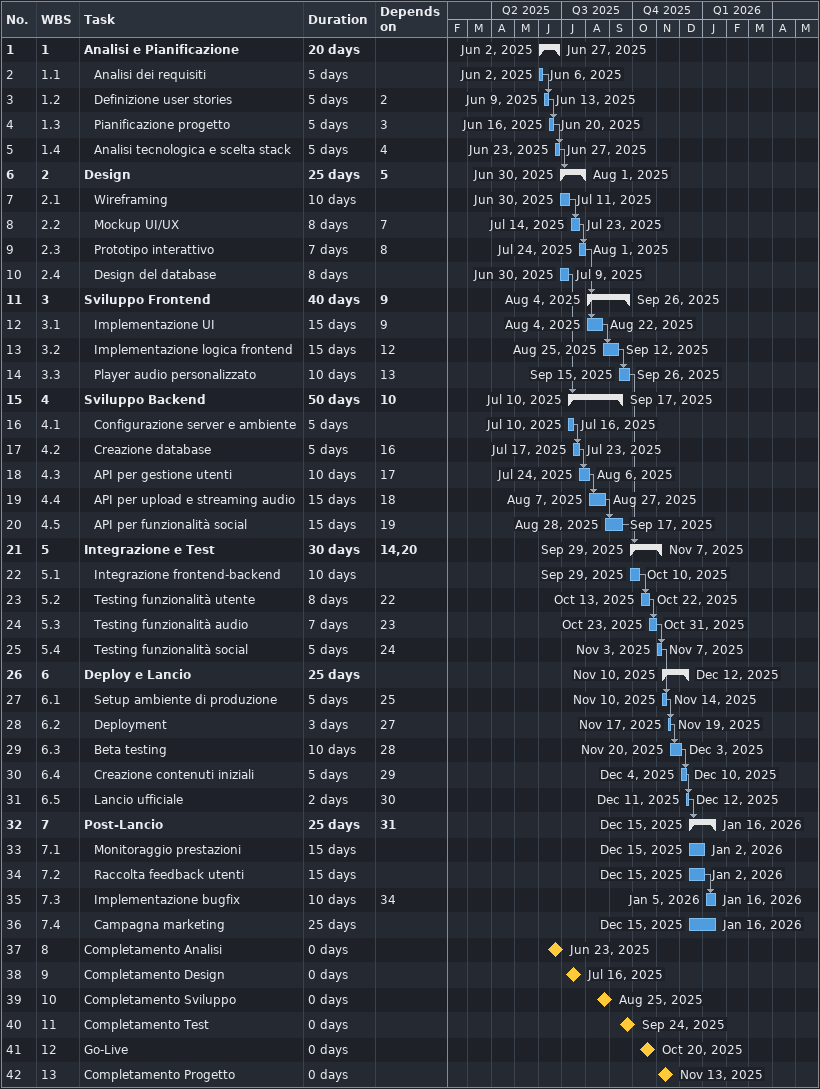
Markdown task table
| ID | WBS | Task | Duration | Start | Finish | Predecessors |
|---|---|---|---|---|---|---|
| 1 | 1 | **Analisi e Pianificazione** | 20d | 2025-06-02 | 2025-06-27 |  |
| 2 | 1.1 | Analisi dei requisiti | 5d | 2025-06-02 | 2025-06-06 |  |
| 3 | 1.2 | Definizione user stories | 5d | 2025-06-09 | 2025-06-13 | 2 |
| 4 | 1.3 | Pianificazione progetto | 5d | 2025-06-16 | 2025-06-20 | 3 |
| 5 | 1.4 | Analisi tecnologica e scelta stack | 5d | 2025-06-23 | 2025-06-27 | 4 |
| 6 | 2 | **Design** | 25d | 2025-06-30 | 2025-08-01 | 5 |
| 7 | 2.1 | Wireframing | 10d | 2025-06-30 | 2025-07-11 |  |
| 8 | 2.2 | Mockup UI/UX | 8d | 2025-07-14 | 2025-07-23 | 7 |
| 9 | 2.3 | Prototipo interattivo | 7d | 2025-07-24 | 2025-08-01 | 8 |
| 10 | 2.4 | Design del database | 8d | 2025-06-30 | 2025-07-09 |  |
| 11 | 3 | **Sviluppo Frontend** | 40d | 2025-08-04 | 2025-09-26 | 9 |
| 12 | 3.1 | Implementazione UI | 15d | 2025-08-04 | 2025-08-22 | 9 |
| 13 | 3.2 | Implementazione logica frontend | 15d | 2025-08-25 | 2025-09-12 | 12 |
| 14 | 3.3 | Player audio personalizzato | 10d | 2025-09-15 | 2025-09-26 | 13 |
| 15 | 4 | **Sviluppo Backend** | 50d | 2025-07-10 | 2025-09-17 | 10 |
| 16 | 4.1 | Configurazione server e ambiente | 5d | 2025-07-10 | 2025-07-16 |  |
| 17 | 4.2 | Creazione database | 5d | 2025-07-17 | 2025-07-23 | 16 |
| 18 | 4.3 | API per gestione utenti | 10d | 2025-07-24 | 2025-08-06 | 17 |
| 19 | 4.4 | API per upload e streaming audio | 15d | 2025-08-07 | 2025-08-27 | 18 |
| 20 | 4.5 | API per funzionalità social | 15d | 2025-08-28 | 2025-09-17 | 19 |
| 21 | 5 | **Integrazione e Test** | 30d | 2025-09-29 | 2025-11-07 | 14, 20 |
| 22 | 5.1 | Integrazione frontend-backend | 10d | 2025-09-29 | 2025-10-10 |  |
| 23 | 5.2 | Testing funzionalità utente | 8d | 2025-10-13 | 2025-10-22 | 22 |
| 24 | 5.3 | Testing funzionalità audio | 7d | 2025-10-23 | 2025-10-31 | 23 |
| 25 | 5.4 | Testing funzionalità social | 5d | 2025-11-03 | 2025-11-07 | 24 |
| 26 | 6 | **Deploy e Lancio** | 25d | 2025-11-10 | 2025-12-12 |  |
| 27 | 6.1 | Setup ambiente di produzione | 5d | 2025-11-10 | 2025-11-14 | 25 |
| 28 | 6.2 | Deployment | 3d | 2025-11-17 | 2025-11-19 | 27 |
| 29 | 6.3 | Beta testing | 10d | 2025-11-20 | 2025-12-03 | 28 |
| 30 | 6.4 | Creazione contenuti iniziali | 5d | 2025-12-04 | 2025-12-10 | 29 |
| 31 | 6.5 | Lancio ufficiale | 2d | 2025-12-11 | 2025-12-12 | 30 |
| 32 | 7 | **Post-Lancio** | 25d | 2025-12-15 | 2026-01-16 | 31 |
| 33 | 7.1 | Monitoraggio prestazioni | 15d | 2025-12-15 | 2026-01-02 |  |
| 34 | 7.2 | Raccolta feedback utenti | 15d | 2025-12-15 | 2026-01-02 |  |
| 35 | 7.3 | Implementazione bugfix | 10d | 2026-01-05 | 2026-01-16 | 34 |
| 36 | 7.4 | Campagna marketing | 25d | 2025-12-15 | 2026-01-16 |  |
| 37 | 8 | Completamento Analisi | 0d | 2025-06-23 | 2025-06-23 |  |
| 38 | 9 | Completamento Design | 0d | 2025-07-16 | 2025-07-16 |  |
| 39 | 10 | Completamento Sviluppo | 0d | 2025-08-25 | 2025-08-25 |  |
| 40 | 11 | Completamento Test | 0d | 2025-09-24 | 2025-09-24 |  |
| 41 | 12 | Go-Live | 0d | 2025-10-20 | 2025-10-20 |  |
| 42 | 13 | Completamento Progetto | 0d | 2025-11-13 | 2025-11-13 |  |
